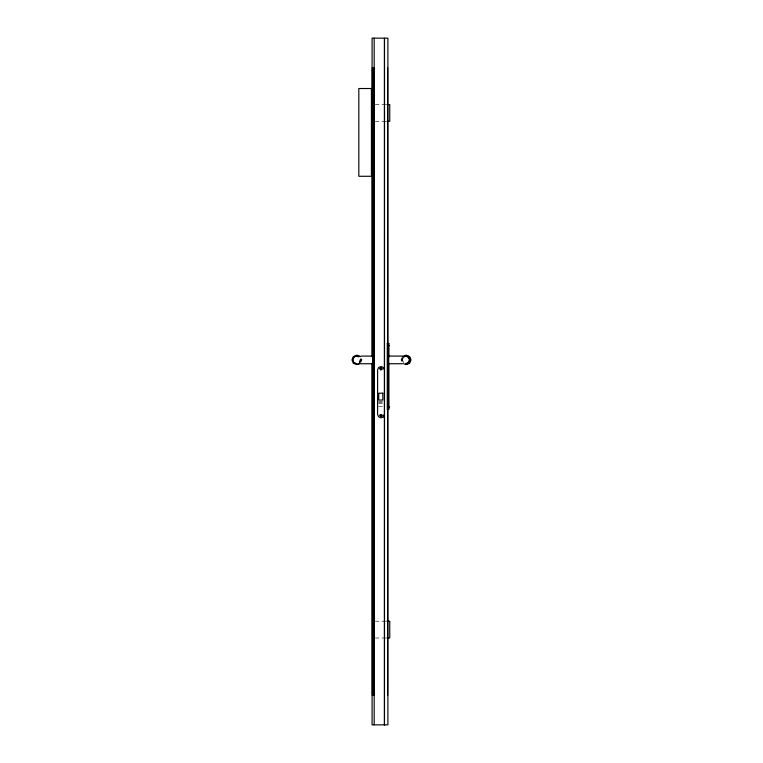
<?xml version="1.0" encoding="UTF-8"?>
<svg xmlns="http://www.w3.org/2000/svg" width="763" height="763" viewBox="0 0 763 763"><rect width="100%" height="100%" fill="white"/><g stroke="black" fill="none" stroke-linecap="round" stroke-linejoin="round"><path stroke-width="0.57" stroke-dasharray="3.81 2.86" d="M359.268 362.625L360.394 359.907M359.373 362.73L360.546 359.907M359.411 362.73L360.584 359.907L359.764 358.028M360.327 362.101L361.233 359.907L360.117 357.094M360.117 362.73L361.319 359.907L360.546 358.028M361.033 362.101L361.939 359.907L361.033 357.723M401.967 357.723L401.061 359.907L401.967 362.101M402.454 358.028L401.681 359.907L402.883 362.73M402.95 357.198L401.719 359.907L402.95 362.625M403.589 357.094L402.416 359.907L403.589 362.73M359.144 362.625L360.27 359.907L359.268 357.198M375.282 104.55L385.916 104.55M375.282 121.346L385.773 121.346M378.601 401.576L383.179 401.576M378.601 402.54L383.188 402.54M378.601 403.513L383.179 403.513M378.601 406.65L383.179 406.65M375.282 621.206L385.916 621.206M375.282 637.992L385.773 637.992M402.454 359.907L403.627 362.73"/><path stroke-width="1.14" d="M361.128 356.083L373.107 356.083L373.107 363.741L359.306 363.741M402.492 356.083L388.682 356.083L388.605 359.907L388.682 363.741L402.492 363.741M353.774 357.094L356.598 355.93L358.438 356.702L356.598 355.93L353.736 357.094L352.573 359.907L353.774 362.73L356.598 363.894M352.725 359.907L353.469 358.105M383.446 416.827L384.447 414.414L383.446 416.827L381.023 417.838L378.601 416.827L377.599 414.414L377.609 369.931L378.61 367.508L381.023 366.507L383.446 367.508L384.447 369.931M409.493 359.907L408.377 362.625L405.668 363.741M408.482 362.73L409.683 359.907L408.52 357.094L405.668 355.93L403.789 356.702M354.022 356.636L357.294 355.272L360.575 356.636M358.782 363.646L356.598 364.552L353.317 363.188L351.962 359.907L353.317 356.636L356.598 355.272L359.878 356.636M357.294 364.552L359.487 363.646M402.425 356.636L405.706 355.272L408.978 356.636L410.341 359.907M403.122 356.636L406.402 355.272L409.683 356.636L411.038 359.907L409.683 363.188L406.402 364.552M403.856 356.826L405.668 356.083L408.377 357.198M405.668 363.894L408.52 362.73M406.402 363.894L409.264 362.73M372.916 343.627L374.108 343.293L374.108 409.397L372.916 409.063L372.916 343.627L374.49 343.293M388.872 363.856L388.872 409.063L387.289 409.397L387.289 343.293L388.872 343.627L388.872 356.712M387.289 409.397L388.872 409.063M373.031 68.603L374.604 68.603M373.04 69.29L374.604 69.29M372.363 70.31L373.908 70.31M386.86 104.55L389.75 104.55L389.75 121.346L386.86 121.346M387.289 343.293L388.872 343.627M389.244 345.467L388.644 345.467L389.244 345.696M372.544 407.003L373.269 407.003M388.52 407.003L389.244 407.003M372.544 407.223L373.269 407.223M388.52 407.223L389.244 407.223M372.916 409.063L374.49 409.397M386.86 621.206L389.75 621.206L389.75 637.992L386.86 637.992M372.363 692.69L373.908 692.69M373.04 693.71L374.604 693.71M373.031 694.397L374.604 694.397M403.513 363.646L405.706 364.552L408.978 363.188L410.427 359.907L409.226 357.094M356.559 363.741L353.851 362.625L353.097 360.813M408.482 357.094L409.645 359.907M388.682 356.083L388.729 357.198M373.107 356.083L373.155 357.198M388.491 343.627L388.491 409.063M387.614 67.573L387.594 344.018M387.594 408.272L387.614 695.427M374.185 38.15L374.185 724.85M373.908 344.018L373.927 67.573L372.344 67.573L372.363 357.103M373.908 408.272L373.927 695.427L372.344 695.427L372.344 363.035M373.288 343.627L373.288 356.712M373.288 363.856L373.288 409.063M372.086 356.464L372.086 38.15L387.9 38.15L387.9 724.85L372.086 724.85L372.086 363.617M380.212 368.376L380.556 369.664L381.834 369.321L381.49 368.033L380.212 368.376M380.212 415.024L380.556 416.302L381.834 415.969L381.49 414.681L380.212 415.024M371.419 88.518L358.829 88.518L358.829 176.282L371.419 176.282L371.419 88.518M381.176 368.31L380.479 368.701L380.871 369.387L381.567 368.996L381.166 368.31M382.854 393.203L378.706 393.203L378.706 400.041L382.854 400.041L382.816 393.203M381.176 414.948L380.479 415.349L380.871 416.035L381.567 415.644L381.166 414.948M384.476 724.85L384.476 38.15L384.447 724.85M380.537 369.683A0.973 0.973 0 0 0 381.996 368.844A0.973 0.973 0 0 0 380.537 368.004A0.973 0.973 0 0 0 380.537 369.683M380.537 416.331A0.973 0.973 0 0 0 381.996 415.492A0.973 0.973 0 0 0 380.537 414.652A0.973 0.973 0 0 0 380.537 416.331"/></g></svg>
